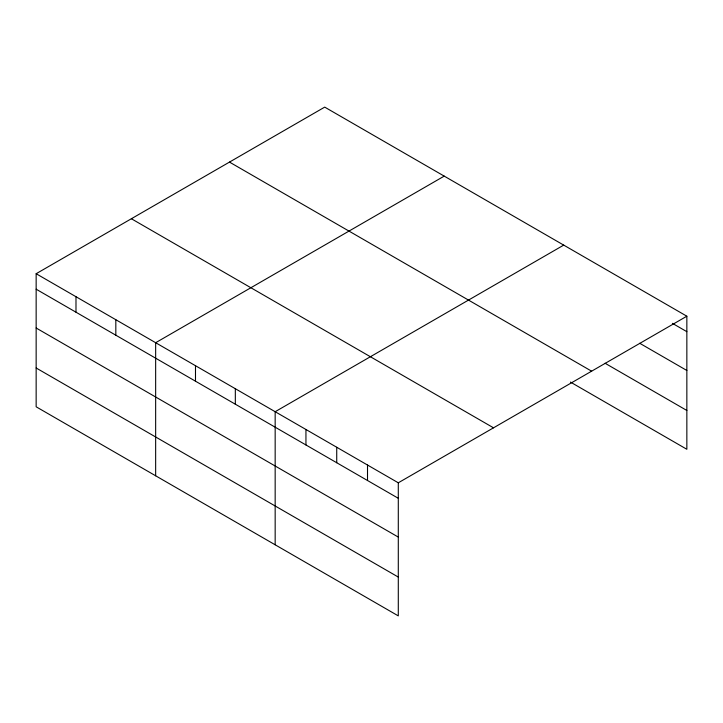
<?xml version="1.0" encoding="UTF-8"?>
<svg xmlns="http://www.w3.org/2000/svg" width="723" height="723" viewBox="0 0 723 723"><rect width="100%" height="100%" fill="white"/><g stroke="black" fill="none" stroke-linecap="round" stroke-linejoin="round"><path stroke-width="1.08" d="M398.292 537.09L398.292 482.801L36.15 273.719L36.15 406.796L398.292 615.879L398.292 537.09L36.15 328.007M570.456 382.078L686.85 449.281L686.85 316.204L324.708 107.121L36.15 273.719M444.22 176.114L155.653 342.72L155.653 475.797M563.723 245.115L275.165 411.712L275.165 544.79M398.292 482.801L686.85 316.204M672.417 323.344L686.85 331.676M639.719 343.271L686.85 370.483M605.088 363.262L686.85 410.474M229.489 162.097L591.622 371.179M131.378 218.744L493.511 427.817M36.15 289.2L398.292 498.283M36.15 367.989L398.292 577.071M367.51 465.025L367.51 480.506M336.728 447.257L336.728 462.738M305.946 429.48L305.946 444.961M235.327 388.712L235.327 404.193M195.49 365.711L195.49 381.193M115.825 319.72L115.825 335.201M75.987 296.719L75.987 312.2"/></g></svg>
